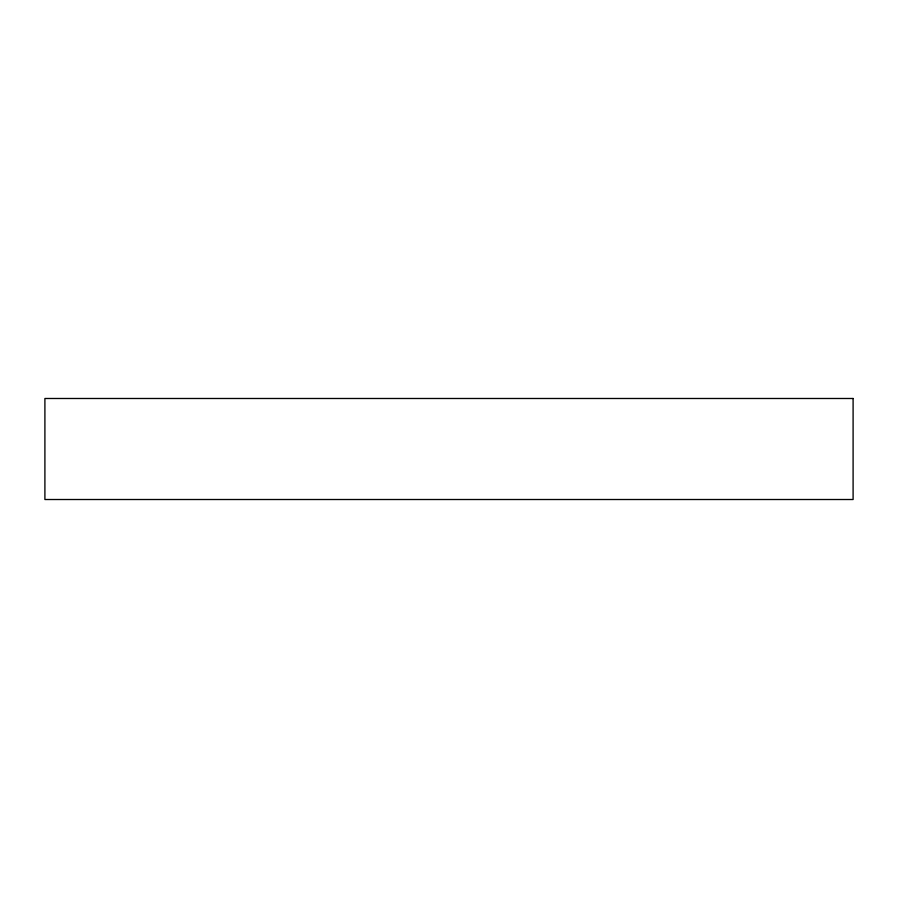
<?xml version="1.0" encoding="UTF-8"?>
<svg xmlns="http://www.w3.org/2000/svg" width="898" height="898" viewBox="0 0 898 898"><rect width="100%" height="100%" fill="white"/><g stroke="black" fill="none" stroke-linecap="round" stroke-linejoin="round"><path stroke-width="1.35" d="M853.1 398.488L44.9 398.488L44.9 499.513L853.1 499.513L853.1 398.488"/></g></svg>
